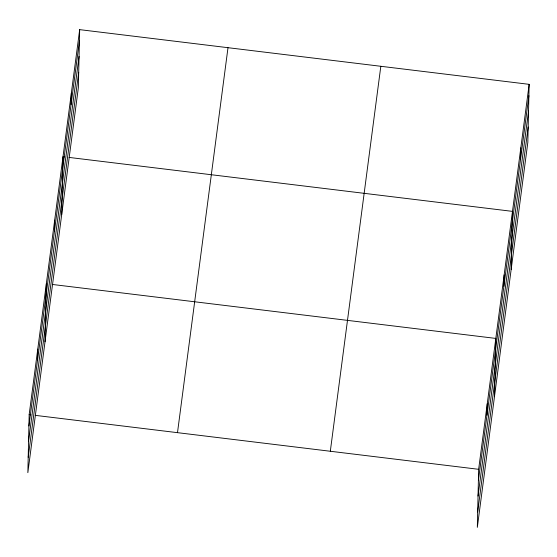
<?xml version="1.0" encoding="UTF-8"?>
<svg xmlns="http://www.w3.org/2000/svg" width="557" height="557" viewBox="0 0 557 557"><rect width="100%" height="100%" fill="white"/><g stroke="black" fill="none" stroke-linecap="round" stroke-linejoin="round"><path stroke-width="0.84" d="M79.672 29.639L29.166 414.617L27.85 472.663L78.356 87.693L79.672 29.639L529.15 84.337L527.834 142.383L477.328 527.361L478.644 469.307L529.15 84.337M37.493 360.539L37.751 349.169M45.02 341.775L46.342 283.722M54.412 231.566L54.677 220.203M61.688 214.73L63.004 156.684L64.73 156.893M71.08 104.528L71.338 93.158M486.971 415.23L487.229 403.867M494.498 396.466L495.814 338.419L52.379 284.46M503.89 286.263L504.148 274.9M511.166 269.428L512.482 211.375L69.04 157.415M520.558 159.218L520.816 147.856M28.908 425.98L79.414 41.002M28.56 441.388L79.066 56.41M28.198 457.262L78.704 72.285M177.495 432.664L228.001 47.686M330.315 451.261L380.821 66.283M478.386 480.677L528.892 95.7M478.038 496.085L528.544 111.108M477.676 511.953L528.182 126.975M29.166 414.617L30.893 414.826M35.202 415.348L478.644 469.307"/></g></svg>
